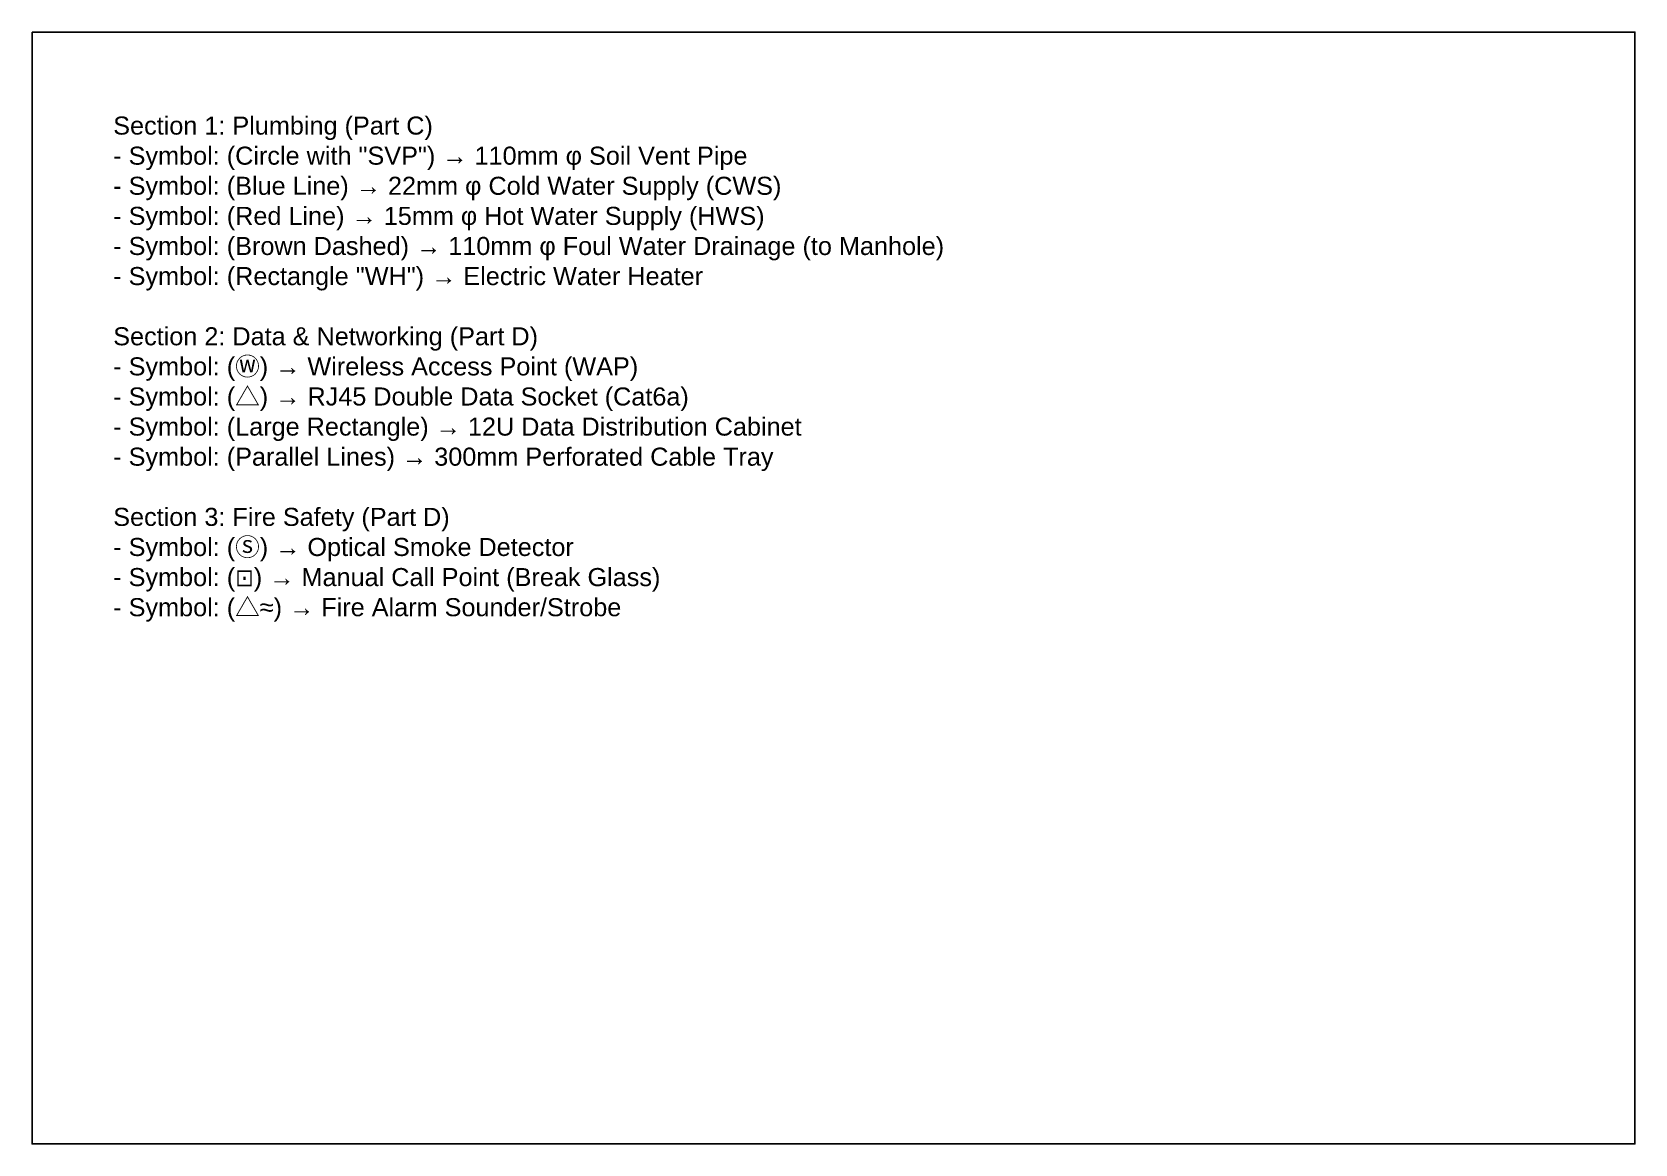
# Model space of a CAD drawing. Header units: millimetres. Extents: x 0 to 148556, y -71 to 34997.
# Drawn here: x 121384 to 130259, y 12808 to 18966 of the extents above; entities that cross this region are included whole.
import ezdxf

# ---------------------------------------------------------------- set-up
doc = ezdxf.new("R2010")
doc.units = ezdxf.units.MM
doc.header["$LTSCALE"] = 50
doc.header["$MEASUREMENT"] = 0
doc.layers.add('SWITCHES', color=210, linetype='Continuous')
doc.layers.add('TEXT', color=7, linetype='Continuous', lineweight=18)
doc.styles.get("Standard").update_dxf_attribs({"font": 'arial.ttf'})

msp = doc.modelspace()

# ---------------------------------------------------------------- linework, layer by layer
at = {"layer": 'SWITCHES'}
msp.add_lwpolyline([(121383.7, 18965.5), (130259.3, 18965.5), (130259.3, 12807.7), (121383.7, 12807.7)], close=True, dxfattribs=at)

# ---------------------------------------------------------------- texts
at = {"layer": 'TEXT', "insert": (121833.1, 18497.6), "char_height": 100, "attachment_point": 1}
msp.add_mtext_dynamic_manual_height_columns('Section 1: Plumbing (Part C)^J- Symbol: (Circle with "SVP") → 110mm φ Soil Vent Pipe^J- Symbol: (Blue Line) → 22mm φ Cold Water Supply (CWS)^J- Symbol: (Red Line) → 15mm φ Hot Water Supply (HWS)^J- Symbol: (Brown Dashed) → 110mm φ Foul Water Drainage (to Manhole)^J- Symbol: (Rectangle "WH") → Electric Water Heater^J^JSection 2: Data & Networking (Part D)^J- Symbol: ({\\fMS PGothic|b0|i0|c128|p34;Ⓦ}) → Wireless Access Point (WAP)^J- Symbol: ({\\fMS PGothic|b0|i0|c0|p34;△}) → RJ45 Double Data Socket (Cat6a)^J- Symbol: (Large Rectangle) → 12U Data Distribution Cabinet^J- Symbol: (Parallel Lines) → 300mm Perforated Cable Tray^J^JSection 3: Fire Safety (Part D)^J- Symbol: ({\\fMS PGothic|b0|i0|c134|p34;Ⓢ}) → Optical Smoke Detector^J- Symbol: ({\\fMS PGothic|b0|i0|c0|p34;⊡}) → Manual Call Point (Break Glass)^J- Symbol: ({\\fMS PGothic|b0|i0|c0|p34;△}≈) → Fire Alarm Sounder/Strobe', width=5298.611, gutter_width=500, heights=[4564.8], dxfattribs=at)

doc.saveas('drawing.dxf')
